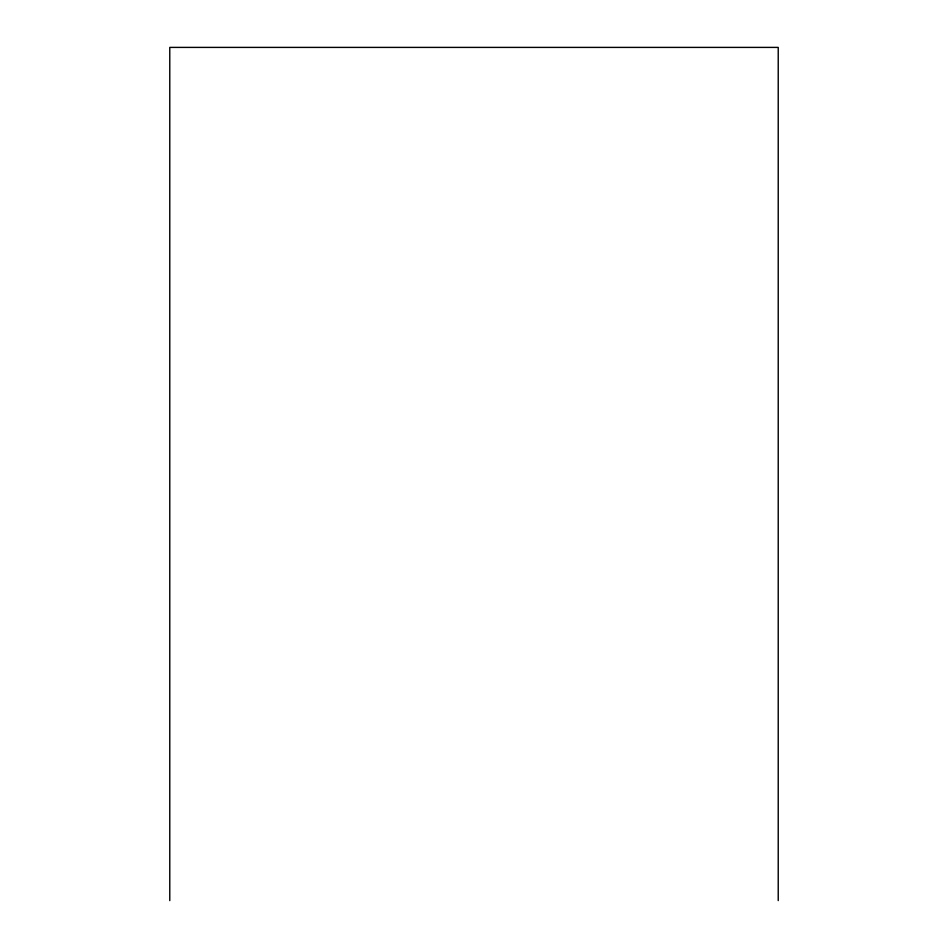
<?xml version="1.0" encoding="UTF-8"?>
<svg xmlns="http://www.w3.org/2000/svg" width="948" height="948" viewBox="0 0 948 948"><rect width="100%" height="100%" fill="white"/><g stroke="black" fill="none" stroke-linecap="round" stroke-linejoin="round"><path stroke-width="1.42" d="M778.225 900.6L778.225 47.4L169.775 47.4L169.775 900.6"/></g></svg>
